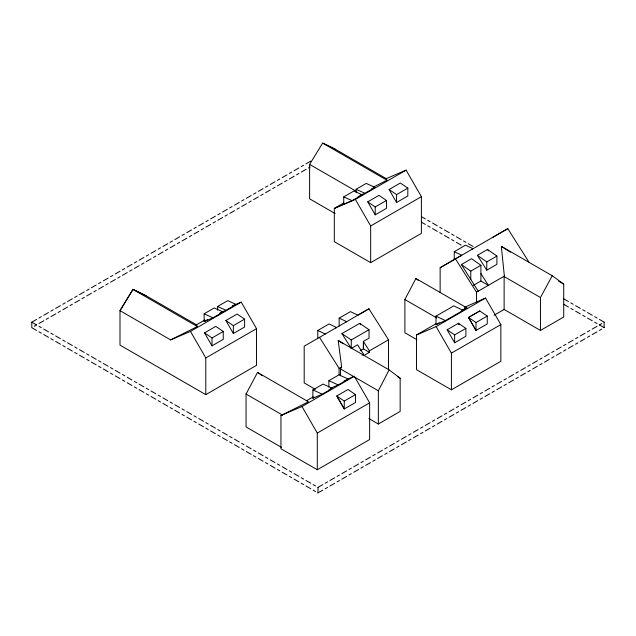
<?xml version="1.0" encoding="UTF-8"?>
<svg xmlns="http://www.w3.org/2000/svg" width="636" height="636" viewBox="0 0 636 636"><rect width="100%" height="100%" fill="white"/><g stroke="black" fill="none" stroke-linecap="round" stroke-linejoin="round"><path stroke-width="0.95" d="M340.538 375.812L340.538 368.975L341.627 366.877L338.201 340.491L389.129 369.898L400.155 378.213L400.155 411.436L378.341 424.029L368.896 418.567M378.341 424.029L378.341 390.798L389.129 369.898M416.914 339.688L404.886 332.747L404.886 299.524L415.912 278.481L466.84 307.88L462.412 310.066L466.84 307.88M281.557 447.434L246.053 426.939L246.053 394.042L257.54 372.402L308.468 401.809L280.945 415.523L280.945 448.762L317.292 469.75L369.635 439.532L369.635 402.834L354.324 376.297L346.429 379.676M282.662 414.529L282.4 415.022L246.053 394.042M504.38 276.08L504.125 276.557L540.457 297.529L540.457 330.434L563.719 316.998L563.719 284.101L552.231 275.73L501.303 246.323L504.38 276.08L476.499 292.17L476.499 301.949M540.457 297.529L552.231 275.73M145.986 295.661L132.996 289.38L119.997 310.662L170.647 339.902L197.327 326.546L196.635 324.901L145.986 295.661L132.98 289.396L119.997 310.662L119.997 345.11L205.794 394.646L256.523 365.358L256.523 328.653L241.211 302.124L232.442 305.876M335.188 213.601L309.621 198.837L309.621 164.39L322.643 143.084L335.609 149.388L386.251 178.629L386.998 180.242L373.197 187.151M36.57 330.434L31.8 327.675L31.8 322.166L36.57 319.415M38.955 318.04L41.34 316.664M43.725 315.289L48.487 312.53M50.872 311.155L53.257 309.78M55.642 308.404L60.412 305.654M62.797 304.27L65.182 302.895M67.567 301.52L72.337 298.769M74.722 297.394L77.107 296.01M79.484 294.635L84.254 291.884M86.639 290.509L89.024 289.134M91.409 287.75L96.179 285M98.564 283.624L100.949 282.249M103.334 280.874L108.096 278.115M110.481 276.74L112.866 275.364M115.251 273.989L120.021 271.238M122.406 269.855L124.791 268.479M127.176 267.104L131.946 264.353M134.331 262.978L136.716 261.595M139.093 260.219L143.863 257.469M146.248 256.093L148.633 254.718M151.018 253.343L155.788 250.584M158.173 249.209L160.558 247.833M162.943 246.458L167.713 243.699M170.09 242.324L172.475 240.949M174.86 239.573L179.63 236.823M182.015 235.439L184.4 234.064M186.785 232.689L191.555 229.938M193.94 228.562L196.325 227.187M198.71 225.804L203.472 223.053M205.857 221.678L208.242 220.302M210.627 218.927L215.397 216.168M217.782 214.793L220.167 213.418M222.552 212.042L227.322 209.284M229.699 207.908L232.084 206.533M234.469 205.158L239.239 202.407M241.624 201.032L244.009 199.648M246.394 198.273L251.164 195.522M253.549 194.147L255.934 192.772M258.319 191.388L263.081 188.638M265.466 187.262L267.851 185.887M270.236 184.512L275.006 181.753M277.391 180.378L279.776 179.002M282.161 177.627L286.931 174.868M289.316 173.493L291.693 172.118M294.078 170.742L298.848 167.991M301.233 166.616L303.618 165.233M306.003 163.857L310.773 161.107M34.257 326.26L36.642 324.877M39.027 323.501L43.797 320.751M46.182 319.375L48.567 318M50.952 316.625L55.722 313.866M58.107 312.491L60.484 311.115M62.869 309.74L67.639 306.981M70.024 305.606L72.409 304.231M74.794 302.855L79.564 300.105M81.949 298.721L84.334 297.346M86.719 295.971L91.481 293.22M93.866 291.845L96.251 290.469M98.636 289.086L103.406 286.335M105.791 284.96L108.176 283.584M110.561 282.209L115.331 279.45M117.716 278.075L120.101 276.7M122.478 275.324L127.248 272.566M129.633 271.19L132.018 269.815M134.403 268.44L139.173 265.689M141.558 264.314L143.943 262.93M146.328 261.555L151.09 258.804M153.475 257.429L155.86 256.054M158.245 254.67L163.015 251.92M165.4 250.544L167.785 249.169M170.17 247.794L174.94 245.035M177.325 243.66L179.71 242.284M182.087 240.909L186.857 238.158M189.242 236.775L191.627 235.4M194.012 234.024L198.782 231.273M201.167 229.898L203.552 228.515M205.937 227.139L210.707 224.389M213.084 223.013L215.469 221.638M217.854 220.255L222.624 217.504M225.009 216.129L227.394 214.753M229.779 213.378L234.549 210.619M236.934 209.244L239.319 207.869M241.704 206.493L246.466 203.743M248.851 202.359L251.236 200.984M253.621 199.609L258.391 196.858M260.776 195.483L263.161 194.099M265.546 192.724L270.316 189.973M272.693 188.598L275.078 187.222M277.463 185.847L282.233 183.089M284.618 181.713L287.003 180.338M289.388 178.962L294.158 176.204M296.543 174.828L298.928 173.453M301.313 172.078L306.075 169.327M308.46 167.944L310.05 167.03M356.104 192.183L356.104 189.266L366.233 183.414L375.041 187.413L364.913 193.264L360.509 195.149M343.734 204.259L343.734 196.882L353.862 191.031L362.234 194.831L352.106 200.674L335.228 207.9M386.251 178.629L406.094 170.13L421.398 196.667L421.398 233.364L370.669 262.652L334.313 241.664L334.313 208.433L343.671 203.027M334.313 208.433L355.357 199.418L406.094 170.13M367.719 201.858L378.976 195.355L386.465 200.443L386.465 208.33L375.208 214.825L367.719 201.858L375.208 206.939L375.208 214.825M389.081 189.52L400.338 183.025L407.827 188.105L407.827 195.991L396.57 202.494L389.081 189.52L396.57 194.608L396.57 202.494M375.208 206.939L386.465 200.443M396.57 194.608L407.827 188.105M204.132 313.802L214.26 307.959L223.077 311.958L212.941 317.801L204.132 321.578L204.132 313.802L212.941 317.801M217.615 310.185L217.615 306.488L227.744 300.645L236.123 304.437L225.987 310.288L220.128 312.801M196.278 324.924L204.832 319.988M204.132 321.578L207.511 319.63M370.669 262.652L370.669 225.955L421.398 196.667M170.647 339.902L190.482 331.412L241.211 302.124M204.514 332.882L215.771 326.379L223.26 331.467L223.26 339.354L212.003 345.849L204.514 332.882L212.003 337.962L212.003 345.849M225.883 320.544L237.141 314.049L244.621 319.129L244.621 327.015L233.364 333.518L225.883 320.544L233.364 325.632L233.364 333.518M212.003 337.962L223.26 331.467M233.364 325.632L244.621 319.129M205.794 394.646L205.794 357.949L256.523 328.653M317.793 338.344L317.793 330.458L329.05 323.963L336.531 327.516L335.744 327.969M339.155 326.006L339.155 318.127L350.412 311.624L357.901 315.186L368.936 308.802L388.517 339.799L388.517 369.548M454.263 259.552L454.263 251.673L465.52 245.17L473.001 248.732L472.214 249.185M368.936 308.802L304.191 346.199L304.191 382.896L315.257 389.288M440.136 292.504L440.136 267.708L454.724 259.289M528.826 261.937L507.79 228.642L455.448 258.86L476.499 292.17M440.136 267.708L461.744 255.227L454.263 251.673M492.479 237.49L507.79 228.642M388.517 339.799L369.381 350.849L369.381 352.328L363.522 355.707L363.522 354.236L357.551 344.784L351.263 348.417L341.906 333.614L359.674 323.358L369.031 329.687L369.031 338.161L363.379 341.421L363.41 348.878L369.381 352.328L369.381 350.849L363.379 341.421M478.216 291.185L461.386 264.544L471.522 258.701L480.911 265.284L480.911 281.04L473.311 285.429M477.382 255.314L487.518 249.463L496.907 256.046L496.907 264.33L486.779 270.181L477.382 255.314L486.779 261.897L486.779 270.181M351.263 348.417L351.263 339.942L369.031 329.687M470.783 279.411L470.783 271.127L480.911 265.284M486.779 261.897L496.907 256.046M360.063 350.81L363.41 348.878L363.41 341.405M339.083 374.882L339.083 368.339L341.627 366.877M362.003 355.111L363.522 354.236M436.01 316.14L453.778 305.884L463.135 310.352L445.367 320.608L436.01 324.614L436.01 316.14L445.367 320.608M312.864 389.916L323.001 384.072L332.39 388.334L322.261 394.177L312.864 398.2L312.864 389.916L322.261 394.177M328.86 387.125L328.86 380.686L338.988 374.835L348.385 379.096L338.249 384.947L330.545 388.246M464.264 307.411L485.538 298.053L500.85 324.583L500.85 361.28L451.417 389.82L416.524 369.675L416.524 334.973L435.66 323.923M436.01 324.614L439.222 322.762M306.496 400.767L313.27 396.856M416.524 334.973L436.105 326.594L485.538 298.053M312.864 398.2L314.558 397.23M280.945 415.523L301.981 406.515L354.324 376.297M468.501 317.451L479.767 310.956L487.248 316.044L487.248 323.931L475.99 330.426L468.501 317.451L469.296 318.819M447.14 329.79L458.397 323.295L465.886 328.375L465.886 336.261L454.629 342.764L447.14 329.79L454.629 334.878L454.629 342.764M468.509 317.459L475.99 322.539L475.99 330.426L468.509 317.459L479.767 310.956M336.77 396.005L344.259 401.085L344.259 408.972L336.77 396.005L348.027 389.502L355.516 394.59L355.516 402.477L344.259 408.972L337.557 397.365M454.629 334.878L465.886 328.375M475.99 322.539L487.248 316.044M344.259 401.085L355.516 394.59M494.077 315.249L504.125 309.454L540.457 330.434M451.417 389.82L451.417 353.123L500.85 324.583M317.292 469.75L317.292 433.052L369.635 402.834M317.913 487.359L322.77 484.656M325.155 483.273L327.54 481.897M329.925 480.522L334.687 477.771M337.072 476.396L339.457 475.013M341.842 473.637L346.612 470.886M348.997 469.511L351.382 468.136M353.767 466.752L358.537 464.002M360.922 462.626L363.307 461.251M365.684 459.876L370.454 457.117M372.839 455.742L375.224 454.366M377.609 452.991L382.379 450.24M384.764 448.857L387.149 447.482M389.534 446.106L394.296 443.356M396.681 441.98L399.066 440.597M401.451 439.222L406.221 436.471M408.606 435.096L410.991 433.72M413.376 432.337L418.146 429.586M420.531 428.211L422.916 426.836M425.293 425.46L430.063 422.702M432.448 421.326L434.833 419.951M437.218 418.575L441.988 415.825M444.373 414.441L446.758 413.066M449.143 411.691L453.913 408.94M456.29 407.565L458.675 406.181M461.06 404.806L465.83 402.055M468.215 400.68L470.6 399.305M472.985 397.929L477.755 395.171M480.14 393.795L482.525 392.42M484.91 391.045L489.672 388.286M492.057 386.911L494.442 385.535M496.827 384.16L501.597 381.409M503.982 380.026L506.367 378.651M508.752 377.275L513.522 374.525M515.899 373.149L518.284 371.774M520.669 370.39L525.439 367.64M527.824 366.264L530.209 364.889M532.594 363.514L537.364 360.755M539.749 359.38L542.134 358.004M544.519 356.629L549.281 353.87M551.666 352.495L554.051 351.12M556.436 349.744L561.206 346.994M563.591 345.618L565.976 344.235M568.361 342.86L573.131 340.109M575.516 338.734L577.893 337.358M580.278 335.975L585.048 333.224M587.433 331.849L589.818 330.474M592.203 329.098L596.973 326.34M599.358 324.964L601.743 323.589M604.128 322.214L604.128 327.723M317.913 492.868L322.77 490.157M325.155 488.782L327.54 487.407M329.925 486.031L334.687 483.281M337.072 481.897L339.457 480.522M341.842 479.147L346.612 476.396M348.997 475.02L351.382 473.637M353.767 472.262L358.537 469.511M360.922 468.136L363.307 466.76M365.684 465.377L370.454 462.626M372.839 461.251L375.224 459.876M377.609 458.5L382.379 455.742M384.764 454.366L387.149 452.991M389.534 451.616L394.296 448.865M396.681 447.482L399.066 446.106M401.451 444.731L406.221 441.98M408.606 440.605L410.991 439.222M413.376 437.846L418.146 435.096M420.531 433.72L422.916 432.345M425.293 430.97L430.063 428.211M432.448 426.836L434.833 425.46M437.218 424.085L441.988 421.326M444.373 419.951L446.758 418.575M449.143 417.2L453.913 414.449M456.29 413.066L458.675 411.691M461.06 410.315L465.83 407.565M468.215 406.189L470.6 404.814M472.985 403.431L477.755 400.68M480.14 399.305L482.525 397.929M484.91 396.554L489.672 393.795M492.057 392.42L494.442 391.045M496.827 389.669L501.597 386.911M503.982 385.535L506.367 384.16M508.752 382.785L513.522 380.034M515.899 378.659L518.284 377.275M520.669 375.9L525.439 373.149M527.824 371.774L530.209 370.398M532.594 369.015L537.364 366.264M539.749 364.889L542.134 363.514M544.519 362.138L549.281 359.38M551.666 358.004L554.051 356.629M556.436 355.254L561.206 352.503M563.591 351.12L565.976 349.744M568.361 348.369L573.131 345.618M575.516 344.243L577.893 342.86M580.278 341.484L585.048 338.734M587.433 337.358L589.818 335.983M592.203 334.6L596.973 331.849M599.358 330.474L601.743 329.098M345.857 322.134L346.652 321.681L339.155 318.127M371.519 188.924L375.041 187.413M358.052 196.619L362.234 194.831M232.768 305.876L236.123 304.437M219.547 313.461L223.077 311.958M461.37 311.107L463.135 310.352M344.116 380.924L348.385 379.096M328.979 389.796L332.39 388.334M356.104 189.266L364.913 193.264M343.734 196.882L352.106 200.674M217.615 306.488L225.987 310.288M328.86 380.686L338.249 384.947M317.793 330.458L325.274 334.019M335.609 149.388L322.643 143.084L386.998 180.242M558.647 281.176L563.719 284.101M421.406 216.63L425.381 218.927M427.766 220.302L430.143 221.678M432.528 223.053L437.298 225.812M439.683 227.187L442.068 228.562M444.453 229.938L449.223 232.689M451.608 234.072L453.993 235.447M456.37 236.823L461.14 239.573M463.525 240.949L465.91 242.332M468.295 243.707L473.065 246.458M563.663 298.769L568.433 301.52M570.818 302.895L573.203 304.27M575.588 305.654L580.358 308.404M582.743 309.78L585.128 311.155M587.513 312.53L592.275 315.289M594.66 316.664L597.045 318.04M599.43 319.415L604.2 322.166M421.406 222.139L425.381 224.436M427.766 225.812L430.143 227.187M432.528 228.562L437.298 231.321M439.683 232.697L442.068 234.072M444.453 235.447L449.223 238.198M451.608 239.573L453.993 240.957M456.37 242.332L461.14 245.083M563.663 304.278L568.433 307.029M570.818 308.404L573.203 309.78M575.588 311.155L580.358 313.914M582.743 315.289L585.128 316.664M587.513 318.04L592.275 320.79M594.66 322.174L597.045 323.549M599.43 324.924L604.2 327.675M309.621 164.39L356.836 191.643M480.911 281.04L488.353 285.333L480.911 273.56M404.886 299.524L436.67 317.881M397.58 376.727L400.155 378.213M340.538 368.975L378.341 390.798M132.972 289.388L197.327 326.546M31.8 322.166L36.57 324.924M38.955 326.3L41.34 327.675M43.725 329.05L48.487 331.801M50.872 333.185L53.257 334.56M55.642 335.935L60.412 338.686M62.797 340.061L65.182 341.445M67.567 342.82L72.337 345.571M74.714 346.946L77.099 348.321M79.484 349.697L84.254 352.455M86.639 353.831L89.024 355.206M91.409 356.581L96.179 359.34M98.564 360.715L100.941 362.091M103.326 363.466L108.096 366.217M110.481 367.592L112.866 368.975M115.251 370.351L120.021 373.101M122.406 374.477L124.791 375.852M127.168 377.235L131.938 379.986M134.323 381.362L136.708 382.737M139.093 384.112L143.863 386.871M146.248 388.246L148.633 389.622M151.018 390.997L155.78 393.748M158.165 395.123L160.55 396.506M162.935 397.882L167.705 400.632M170.09 402.008L172.475 403.383M174.86 404.766L179.63 407.517M182.007 408.892L184.392 410.268M186.777 411.643L191.547 414.402M193.932 415.777L196.317 417.152M198.702 418.528L203.472 421.278M205.857 422.662L208.234 424.037M210.619 425.412L215.389 428.163M217.774 429.538L220.159 430.914M222.544 432.297L227.314 435.048M229.699 436.423L232.084 437.799M234.469 439.174L239.231 441.933M241.616 443.308L244.001 444.683M246.386 446.059L251.156 448.809M253.541 450.193L255.926 451.568M258.311 452.943L263.073 455.694M265.458 457.069L267.843 458.453M270.228 459.828L274.998 462.579M277.383 463.954L279.768 465.329M282.153 466.705L286.923 469.463M289.3 470.839L291.685 472.214M294.07 473.589L298.841 476.348M301.226 477.723L303.611 479.099M305.995 480.474L310.765 483.225M313.151 484.6L315.536 485.983M38.955 331.809L41.34 333.185M43.725 334.56L48.487 337.311M50.872 338.686L53.257 340.069M55.642 341.445L60.412 344.195M62.797 345.571L65.182 346.946M67.567 348.329L72.337 351.08M74.714 352.455L77.099 353.831M79.484 355.206L84.254 357.965M86.639 359.34L89.024 360.715M91.409 362.091L96.179 364.841M98.564 366.225L100.941 367.6M103.326 368.975L108.096 371.726M110.481 373.101L112.866 374.477M115.251 375.86L120.021 378.611M122.406 379.986L124.791 381.362M127.168 382.737L131.938 385.495M134.323 386.871L136.708 388.246M139.093 389.622L143.863 392.372M146.248 393.756L148.633 395.131M151.018 396.506L155.78 399.257M158.165 400.632L160.55 402.008M162.935 403.391L167.705 406.142M170.09 407.517L172.475 408.892M174.86 410.268L179.63 413.026M182.007 414.402L184.392 415.777M186.777 417.152L191.547 419.903M193.932 421.286L196.317 422.662M198.702 424.037L203.472 426.788M205.857 428.163L208.234 429.546M210.619 430.922L215.389 433.673M217.774 435.048L220.159 436.423M222.544 437.799L227.314 440.557M229.699 441.933L232.084 443.308M234.469 444.683L239.231 447.442M241.616 448.817L244.001 450.193M246.386 451.568L251.156 454.319M253.541 455.694L255.926 457.077M258.311 458.453L263.073 461.203M265.458 462.579L267.843 463.954M270.228 465.329L274.998 468.088M277.383 469.463L279.768 470.839M282.153 472.214L286.923 474.973M289.3 476.348L291.685 477.723M294.07 479.099L298.841 481.85M301.226 483.225L303.611 484.608M305.995 485.983L310.765 488.734M313.151 490.11L315.536 491.485M501.303 246.323L510.462 252.214M338.201 340.491L343.138 343.718M341.906 333.614L351.263 339.942M257.54 372.402L262.247 375.685M461.386 264.544L470.783 271.127M415.912 278.481L418.226 280.285M487.518 249.463L488.472 250.982M359.674 323.358L360.556 324.75M319.503 337.342L339.083 368.339M436.105 326.594L451.417 353.123M355.357 199.418L370.669 225.955M301.981 406.515L317.292 433.052M190.482 331.412L205.794 357.949M504.125 276.223L504.125 309.454M318 487.407L318 492.916M459.184 324.654L458.397 323.287L459.184 324.654"/></g></svg>
